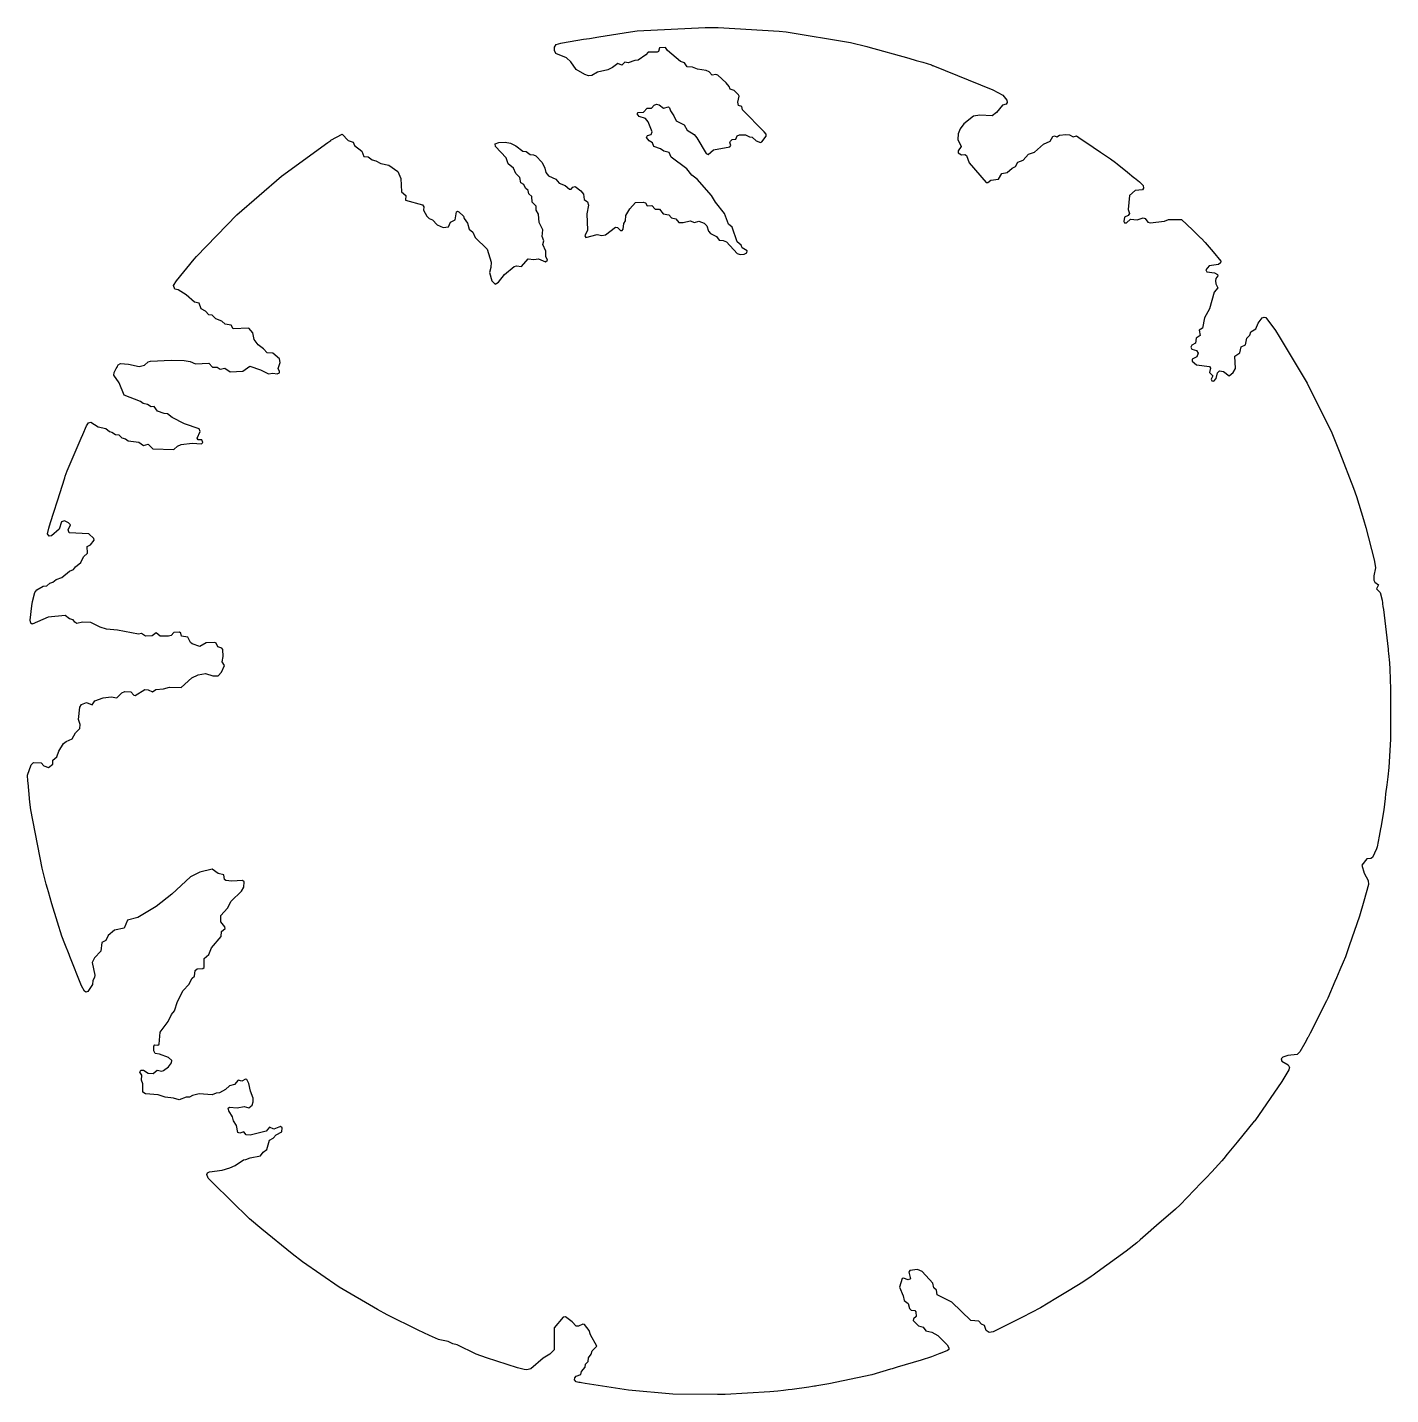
# Model space of a CAD drawing. Header units: millimetres. Extents: x 1 to 300, y 0 to 300.
import ezdxf

# ---------------------------------------------------------------- set-up
doc = ezdxf.new("R2010")
doc.units = ezdxf.units.MM
doc.layers.add('CUT', color=7, linetype='CONTINUOUS')

msp = doc.modelspace()

# ---------------------------------------------------------------- linework, layer by layer
at = {"layer": 'CUT'}
msp.add_lwpolyline([(6.2819, 178.2432), (6.9973, 178.8112), (8.3041, 179.2344), (9.9434, 180.6828), (10.8077, 181.0266), (11.2419, 181.6078), (12.4334, 182.5279), (13.0077, 183.7869), (13.8969, 184.6187), (13.8363, 186.0661), (14.5469, 186.4549), (15.3625, 187.4683), (15.2912, 187.8294), (14.1581, 188.8563), (9.8824, 189.0794), (9.6762, 189.7127), (10.1418, 190.8395), (9.7566, 191.253), (8.8617, 191.6582), (8.165, 191.4555), (7.6707, 189.8829), (5.9732, 188.4165), (5.4632, 188.3319), (5.111, 188.8647), (5.4336, 190.074), (5.8184, 191.3044), (6.5248, 193.5627), (7.3143, 196.0868), (8.8974, 201.1479), (9.0089, 201.4763), (9.4721, 202.6688), (11.441, 207.2947), (12.5177, 209.8244), (12.8534, 210.6129), (13.6833, 212.5629), (14.1048, 213.1892), (14.6595, 213.3511), (16.231, 212.3188), (17.9363, 211.9365), (18.6969, 211.2957), (19.2714, 211.1621), (20.0493, 210.667), (20.7935, 210.5754), (21.4068, 209.877), (22.2074, 209.6601), (22.791, 209.2296), (25.1312, 208.9743), (26.1941, 208.2091), (27.1845, 208.5161), (28.2447, 207.4719), (32.8688, 207.3195), (33.6093, 208.1072), (34.4496, 208.4482), (36.8629, 208.7166), (38.8775, 208.604), (39.2224, 208.8683), (39.0125, 209.4755), (38.2098, 209.4862), (37.99, 209.8181), (38.5842, 211.294), (38.3802, 211.8833), (35.197, 212.998), (32.5033, 214.3774), (31.4272, 215.1938), (30.704, 215.2258), (29.2537, 215.7708), (28.5502, 216.7373), (27.87, 216.7122), (27.081, 217.2255), (26.112, 217.4492), (25.5339, 217.9014), (21.9568, 219.2311), (20.8496, 222.0002), (19.688, 223.6658), (19.7398, 224.2652), (20.1873, 225.0813), (20.3823, 225.437), (20.469, 225.595), (20.6374, 225.9021), (21.1168, 226.1785), (22.9076, 226.0606), (25.2489, 225.5345), (26.4313, 225.8311), (27.2309, 226.5584), (27.7017, 226.7446), (32.2705, 226.9604), (35.0716, 226.8776), (36.4268, 226.6731), (37.6138, 226.1611), (40.5136, 226.2609), (41.3145, 225.3908), (42.3594, 225.3927), (43.0009, 224.9762), (44.0068, 225.2137), (45.1983, 224.357), (47.9543, 224.4961), (49.5338, 225.5993), (51.8283, 224.847), (53.6121, 223.9259), (54.5926, 224.0555), (55.4805, 223.925), (55.984, 224.1482), (56.037, 224.48), (55.7247, 225.0821), (56.1957, 226.4359), (56.0419, 227.2159), (54.5319, 228.473), (53.3301, 228.5454), (52.5294, 229.4582), (51.3695, 230.3065), (50.468, 231.4718), (50.1554, 232.9299), (49.3082, 233.9275), (45.8833, 233.8428), (45.3985, 234.5857), (44.1033, 234.8645), (43.3406, 235.5108), (42.0754, 235.9985), (41.2326, 236.7765), (40.5117, 236.8688), (39.7816, 237.6809), (38.8236, 238.1723), (38.396, 239.4559), (37.341, 239.6744), (35.5112, 241.2818), (33.8038, 242.3758), (33.0674, 242.5403), (32.7562, 243.3185), (33.4406, 244.3385), (37.3196, 249.1096), (37.7996, 249.6681), (46.6733, 258.8202), (56.4482, 267.2965), (66.6221, 274.7189), (67.2491, 275.1334), (67.2492, 275.1335), (67.2493, 275.1336), (67.252, 275.1352), (67.2921, 275.1595), (69.738, 276.4974), (71.0733, 275.0913), (72.207, 274.7508), (72.4863, 274.0076), (74.0657, 272.7607), (74.5224, 271.5775), (75.4975, 271.5176), (76.3284, 270.888), (77.1636, 270.6754), (78.2263, 270.1022), (79.999, 269.7242), (81.9661, 268.3447), (82.6539, 266.8098), (82.7485, 263.8798), (83.7126, 263.0626), (83.6343, 262.0482), (87.3669, 260.9861), (87.6598, 260.5545), (87.6458, 259.8305), (88.3053, 258.5207), (88.822, 258.0397), (89.5482, 257.7533), (90.6, 256.6258), (91.9133, 256.0644), (93.1229, 256.1732), (93.5498, 257.2237), (94.5493, 257.7509), (94.8537, 259.4863), (95.0704, 259.6129), (95.3416, 259.4963), (96.4155, 258.5202), (96.5149, 257.9934), (97.2521, 256.9672), (97.651, 255.6712), (98.4069, 255.0353), (98.9665, 253.8214), (101.6116, 251.3025), (102.4248, 248.4606), (102.3915, 247.2674), (102.0933, 246.1579), (102.6296, 244.3695), (103.296, 243.6065), (104.0799, 244.0535), (105.3708, 245.7566), (107.4791, 247.4774), (107.9827, 247.6609), (109.0763, 247.4679), (110.5376, 249.132), (111.8508, 249.0221), (112.8509, 249.1661), (114.3885, 248.4768), (114.7859, 248.8638), (114.4399, 249.6564), (114.4632, 250.8813), (113.8086, 252.284), (113.9745, 253.1452), (113.6442, 254.0854), (113.7602, 255.5144), (112.977, 257.116), (112.8592, 258.9328), (112.3056, 259.8638), (112.3012, 260.7317), (111.4195, 261.5615), (111.3801, 262.8167), (110.6863, 263.4096), (110.5589, 264.1865), (110.0051, 264.6656), (109.596, 265.4513), (108.9267, 265.8664), (108.74, 266.9895), (107.8868, 267.8993), (107.3869, 269.06), (106.2161, 269.9958), (105.7159, 271.3258), (103.3909, 273.781), (103.3496, 274.3612), (104.1629, 274.6857), (105.504, 274.7496), (106.6796, 274.5423), (107.8353, 273.9806), (109.3898, 272.8083), (110.1369, 272.6921), (110.9916, 272.049), (111.7512, 271.9922), (112.2327, 271.744), (113.6161, 270.2601), (114.2078, 269.0717), (114.4363, 268.0721), (115.0605, 267.4007), (116.6641, 266.6061), (117.3927, 265.7858), (118.6758, 265.2856), (119.6193, 264.4506), (119.9838, 264.4538), (120.4024, 264.8964), (120.8604, 265.0542), (122.1437, 264.0902), (122.6862, 263.3284), (122.8689, 262.1838), (123.5943, 261.6417), (123.8353, 260.9406), (123.4752, 259.0706), (123.5716, 255.4246), (123.0232, 254.2346), (123.2462, 253.868), (125.7443, 254.4794), (126.7332, 254.3009), (127.5243, 254.4234), (129.732, 256.106), (130.1794, 256.0127), (130.8047, 255.3706), (131.1755, 255.3763), (131.3936, 255.6833), (131.5758, 256.9076), (131.9383, 257.5062), (132.0027, 258.6544), (132.904, 260.1099), (134.1534, 261.4959), (135.8351, 261.6052), (136.3336, 261.4204), (136.6608, 260.7831), (137.6968, 260.8544), (138.4029, 260.0945), (139.384, 260.059), (140.2217, 259.0257), (141.4364, 258.8098), (142.0099, 258.1578), (142.9584, 257.9504), (143.6272, 257.1683), (144.6032, 257.1413), (146.1089, 257.5047), (147.0539, 257.155), (148.0213, 257.4144), (149.1756, 256.9908), (149.7877, 256.4078), (150.1252, 255.2436), (150.5639, 254.6862), (151.898, 254.0881), (152.491, 253.2625), (153.3663, 253.2013), (154.0609, 252.9063), (156.4079, 250.3493), (157.0831, 250.1299), (157.945, 250.1539), (158.5496, 250.4568), (158.6002, 250.9044), (157.5495, 251.5819), (157.2721, 252.1984), (156.4095, 252.892), (155.3454, 256.083), (154.5294, 256.7788), (153.6619, 259.1327), (151.6437, 261.5871), (150.7565, 263.0568), (147.6319, 266.6612), (146.4924, 267.5203), (145.3599, 268.8999), (141.9308, 271.4824), (141.4894, 272.4948), (140.3697, 272.8036), (139.622, 273.3279), (138.1311, 273.838), (137.8733, 274.597), (137.145, 275.023), (136.5214, 275.8153), (136.7169, 276.2375), (137.5537, 276.4743), (137.7429, 276.9923), (136.9085, 279.2484), (136.345, 279.9154), (134.933, 280.4015), (134.4761, 280.9776), (134.6927, 281.2553), (135.8709, 281.3294), (136.6459, 282.2373), (137.6329, 282.2039), (138.2278, 282.8768), (138.711, 283.061), (139.3325, 282.9683), (140.2295, 282.233), (141.3252, 282.4955), (141.6122, 282.2552), (141.7734, 281.6386), (142.5417, 280.5417), (143.0369, 279.4215), (144.8302, 278.567), (145.4888, 277.4131), (146.9941, 276.4075), (147.5861, 275.7376), (149.6501, 272.247), (150.0432, 272.0737), (151.2654, 273.0526), (154.8272, 273.7598), (155.0033, 274.0396), (154.8116, 274.6777), (154.9387, 275.0031), (155.3484, 275.3205), (156.104, 275.4223), (156.4368, 276.1207), (156.901, 276.3807), (158.2172, 276.361), (159.1373, 275.9145), (159.6953, 275.8661), (160.5865, 275.053), (161.5215, 274.7097), (161.8351, 274.8215), (162.7606, 276.0605), (162.7757, 276.4803), (162.3754, 277.035), (157.5988, 281.8452), (157.4292, 282.5645), (156.7303, 282.822), (156.5537, 283.5296), (156.845, 284.815), (156.7098, 285.1679), (155.7285, 286.0596), (154.9049, 286.364), (154.6524, 287.0024), (154.0264, 287.7884), (152.2152, 289.4543), (151.7168, 289.5883), (150.9461, 289.426), (150.304, 290.1481), (149.6552, 290.4846), (147.7249, 290.7543), (146.5954, 291.2303), (145.4514, 291.2858), (144.858, 292.1267), (143.9574, 292.4471), (141.1347, 294.8722), (140.6791, 295.4987), (139.407, 295.4423), (139.1484, 294.6386), (138.847, 294.4741), (136.9059, 294.5214), (136.3517, 293.8771), (134.6948, 292.7071), (133.9521, 292.6948), (132.4831, 292.1813), (131.7673, 292.3007), (131.1056, 291.6508), (130.2061, 291.9997), (129.0492, 291.1061), (128.0498, 290.6132), (125.7554, 290.0842), (124.5153, 289.4087), (123.7744, 289.3393), (122.9891, 289.5772), (121.1324, 290.6709), (119.9013, 292.4123), (118.9471, 293.2646), (116.667, 294.224), (116.3542, 294.8476), (116.3699, 295.6016), (116.7418, 296.1647), (117.7065, 296.4886), (118.0993, 296.5657), (122.738, 297.3176), (124.0339, 297.5276), (126.0638, 297.8566), (133.054, 298.9896), (134.4798, 299.1725), (149.3736, 299.9429), (152.2184, 299.8986), (165.6628, 299.1155), (167.1389, 298.9903), (181.2771, 296.5978), (184.8769, 295.763), (185.1036, 295.6986), (194.0636, 293.1547), (195.7022, 292.6895), (197.1847, 292.2686), (199.0353, 291.698), (199.0407, 291.6958), (199.2567, 291.6079), (199.372, 291.5609), (212.4776, 286.2274), (214.7363, 285.076), (215.5561, 283.933), (215.651, 283.4543), (215.4456, 283.1131), (214.6389, 282.8821), (213.2815, 281.2966), (212.348, 280.5323), (209.6467, 280.674), (208.2741, 280.468), (206.1783, 278.7547), (205.3726, 277.6517), (204.9018, 276.5633), (204.8216, 275.3417), (205.5284, 273.8059), (204.8853, 272.8915), (204.8985, 272.3937), (205.6176, 271.9479), (206.357, 272.0292), (206.6949, 271.8521), (207.3444, 270.2408), (211.0725, 265.8742), (211.4369, 265.8813), (212.1046, 266.3896), (213.7625, 266.6608), (214.4834, 267.8625), (215.644, 268.0843), (216.7243, 269.0741), (217.4685, 269.4259), (217.9852, 270.401), (219.1889, 270.8329), (220.367, 272.1085), (221.6535, 272.5759), (223.6184, 274.3285), (225.104, 274.9394), (225.6699, 276.0211), (226.0123, 276.1113), (226.5585, 275.9014), (227.1688, 276.3027), (228.5471, 276.4288), (229.2998, 276.3813), (230.1023, 275.9316), (230.8376, 276.1096), (231.3845, 275.792), (234.5094, 273.6724), (236.1415, 272.5654), (237.6634, 271.5331), (238.3522, 271.0659), (239.4434, 270.2933), (239.7912, 270.0272), (242.0262, 268.2101), (243.4727, 267.0341), (243.5668, 266.9576), (244.6577, 266.0707), (245.4959, 265.2727), (245.5674, 264.649), (245.342, 264.2709), (243.741, 264.1702), (242.508, 263.0875), (242.2073, 260.0016), (242.493, 259.0833), (242.2175, 258.6462), (241.3648, 258.2953), (241.2383, 257.3656), (241.3951, 257.0665), (241.8332, 257.0481), (242.6927, 257.8942), (244.1562, 257.6897), (245.4989, 258.135), (245.9109, 257.985), (246.4872, 257.1872), (247.0431, 257.0565), (250.1346, 257.3984), (251.049, 257.8038), (253.9326, 257.8189), (256.3318, 255.4933), (257.1297, 254.7198), (258.0936, 253.7854), (258.1821, 253.6997), (259.0684, 252.7691), (260.8458, 250.7203), (262.546, 248.6164), (262.4623, 248.3062), (262.0043, 247.9548), (259.9956, 247.6318), (259.2034, 246.7776), (259.4207, 246.2786), (261.1332, 246.0638), (261.8026, 245.7542), (261.8385, 245.4493), (261.4266, 244.8492), (261.3405, 244.3566), (261.4441, 243.6675), (261.8975, 242.8269), (261.0828, 241.8659), (260.0296, 238.1821), (258.9775, 236.1999), (258.5041, 233.9849), (257.7934, 233.5053), (257.9665, 232.377), (257.1098, 231.771), (256.9422, 230.6944), (256.1688, 230.2047), (255.9369, 229.7859), (256.1382, 229.3463), (257.2198, 229.0467), (257.5691, 228.4714), (257.2359, 227.6913), (256.2313, 227.1306), (256.2113, 226.7026), (257.1558, 225.908), (260.0385, 225.5309), (260.2589, 225.1482), (260.051, 224.2657), (260.7694, 223.5362), (260.4175, 222.7436), (260.5802, 222.3794), (260.9779, 222.3493), (261.5235, 222.8882), (261.8098, 224.1804), (262.2358, 224.5738), (263.0984, 224.4723), (264.3774, 223.468), (265.239, 224.199), (265.7521, 225.1211), (265.5681, 227.8326), (266.6951, 228.5222), (266.9553, 229.842), (267.909, 230.3099), (268.2049, 231.7424), (268.8576, 232.4346), (269.0753, 233.171), (270.1821, 233.7912), (270.7182, 235.0234), (271.5961, 236.1862), (272.0242, 236.3721), (272.3995, 236.2632), (274.4821, 233.41), (275.311, 232.127), (281.4891, 221.9197), (286.8822, 210.9959), (288.6442, 206.6443), (291.6588, 198.8753), (292.2916, 196.9999), (293.8564, 191.9502), (294.3548, 190.2657), (296.1738, 183.1327), (296.241, 182.7978), (296.4787, 181.3535), (296.1001, 179.6148), (296.107, 178.6436), (296.317, 178.2632), (297.0816, 177.669), (296.6398, 176.7536), (297.5053, 175.978), (297.8854, 174.2684), (297.9698, 173.6954), (297.9957, 173.5198), (298.0915, 172.8693), (298.1849, 172.2346), (299.2297, 163.563), (299.2531, 163.3105), (299.2633, 163.2008), (299.3166, 162.6257), (299.5116, 160.5236), (299.5922, 159.13), (299.7809, 154.7498), (299.7509, 143.821), (299.3634, 137.5982), (299.1538, 135.5412), (298.9353, 133.7908), (298.6835, 131.7731), (298.5634, 130.8104), (298.2478, 128.2818), (297.7956, 125.3063), (297.6981, 124.8024), (297.5646, 124.1124), (297.2521, 122.4976), (296.7979, 120.1506), (296.7066, 119.761), (295.766, 117.8242), (295.4648, 117.629), (294.524, 117.5478), (293.4944, 116.16), (293.947, 114.3751), (294.8816, 112.8217), (294.8845, 111.9253), (293.894, 108.2323), (292.9231, 104.9622), (290.6876, 98.442), (289.8412, 96.0616), (289.3551, 94.9111), (288.6324, 93.2036), (287.8817, 91.4299), (287.5526, 90.6523), (285.997, 86.9767), (285.7052, 86.3871), (282.1266, 79.3421), (281.8859, 78.8682), (281.6812, 78.4653), (281.6376, 78.3794), (280.9622, 77.1363), (279.8347, 75.2497), (279.2783, 74.614), (277.2293, 74.3879), (276.1479, 74.0511), (275.7808, 73.7102), (275.8862, 73.1686), (277.3222, 72.3557), (277.6226, 71.81), (277.4351, 71.2346), (275.9198, 68.699), (269.9498, 60.1072), (269.8655, 60.0015), (266.0855, 55.3831), (263.9261, 52.7449), (263.173, 51.8246), (262.7375, 51.2926), (260.5717, 48.8771), (259.305, 47.5751), (259.1143, 47.3791), (258.2034, 46.4428), (253.5737, 41.6843), (252.5488, 40.6677), (248.4184, 37.0909), (246.0106, 35.0058), (244.8583, 34.0079), (244.0755, 33.33), (241.7542, 31.5109), (235.417, 26.9046), (234.5193, 26.2521), (234.5029, 26.2402), (234.0797, 25.9326), (232.2677, 24.6798), (229.2302, 22.8467), (226.674, 21.3041), (226.3629, 21.1163), (222.9464, 19.0544), (219.0366, 17.0082), (212.5682, 13.8246), (211.7367, 13.6799), (211.0704, 14.0544), (210.7076, 15.1907), (210.0513, 15.4513), (209.4513, 16.1159), (207.6593, 16.2702), (203.4825, 20.3392), (200.3301, 21.8841), (200.1342, 22.9013), (199.529, 23.4247), (199.357, 24.4687), (196.973, 27.0215), (195.9871, 27.4761), (194.3239, 27.2776), (194.0836, 26.8847), (194.4456, 25.3891), (193.947, 25.2176), (192.9459, 25.5642), (192.6484, 25.4917), (192.0231, 23.5879), (192.833, 21.7125), (193.0308, 20.7024), (193.9506, 20.0383), (194.1906, 18.9362), (194.6272, 18.5466), (195.3939, 18.4698), (195.6327, 18.173), (195.6921, 17.1482), (195.1084, 16.6456), (195.0645, 16.2502), (196.2179, 15.1129), (197.2367, 14.8413), (197.8431, 14.0044), (199.1336, 13.7123), (200.4656, 12.962), (202.4888, 10.9164), (202.8857, 10.2927), (202.8408, 9.8933), (202.5408, 9.679), (200.9874, 9.0712), (200.9439, 9.0542), (200.845, 9.0155), (199.0867, 8.3276), (196.8185, 7.5912), (191.4945, 6.0229), (190.3906, 5.6977), (190.0341, 5.5927), (185.9549, 4.3911), (185.9296, 4.3843), (176.5213, 2.4152), (173.8644, 1.9381), (173.6067, 1.899), (173.4201, 1.8707), (172.9398, 1.7979), (172.1698, 1.6812), (168.5019, 1.1715), (167.6125, 1.0697), (167.0984, 1.0108), (166.5819, 0.9517), (165.3177, 0.807), (163.6038, 0.643), (153.7927, 0.0381), (152.0789, 0.015), (142.3366, 0.1487), (142.3163, 0.1493), (132.5935, 1.0194), (125.9237, 2.0066), (123.0784, 2.4722), (122.238, 2.6097), (121.9458, 2.6575), (121.6665, 2.7033), (121.0919, 2.8394), (120.758, 3.2321), (120.7801, 3.692), (121.1253, 4.0633), (122.1061, 4.4265), (122.2912, 5.1063), (123.0453, 6.0465), (123.153, 6.7274), (123.7672, 7.3172), (123.787, 8.0979), (124.4028, 8.8646), (124.6242, 9.6383), (125.6243, 10.6668), (124.2118, 13.1342), (123.9401, 14.1092), (122.9615, 15.4183), (122.5782, 15.4999), (121.6097, 15.0472), (121.1031, 15.0411), (120.1916, 16.0067), (118.7428, 17.06), (118.2775, 17.0439), (116.2728, 14.694), (116.2909, 9.882), (115.3479, 8.8636), (113.8484, 8.034), (111.1717, 5.6486), (110.2858, 5.4306), (109.6789, 5.5018), (108.2028, 5.9296), (101.4544, 8.093), (99.1912, 8.8825), (94.9943, 10.9634), (94.0328, 11.1491), (93.0153, 11.6705), (91.205, 12.0368), (90.9274, 12.1441), (88.9153, 12.9593), (86.4735, 14.1378), (79.6538, 17.4971), (77.4829, 18.6847), (69.1393, 23.5963), (61.0914, 29.1556), (58.7846, 30.9007), (52.1709, 36.3138), (49.4626, 38.6105), (41.3743, 46.4798), (40.4034, 47.5211), (40.0708, 48.2879), (40.2344, 48.6989), (40.696, 48.9187), (43.4719, 49.235), (45.1065, 49.758), (46.2875, 50.2878), (48.1335, 51.5365), (48.6496, 51.5631), (49.5889, 51.9923), (51.8702, 52.3807), (52.4254, 53.2035), (53.2594, 53.7811), (53.7987, 55.8546), (54.6641, 56.2502), (55.2626, 56.9844), (56.5323, 57.6991), (56.6338, 58.5218), (56.2629, 58.8083), (54.7548, 58.2503), (53.7901, 58.6593), (53.0799, 57.8284), (49.62, 56.9544), (48.7351, 56.994), (48.1614, 57.7016), (47.3137, 57.3583), (46.8569, 57.4877), (46.5669, 59.0746), (45.9226, 60.0537), (45.7378, 60.9235), (44.9203, 62.2564), (44.7736, 62.8511), (45.0306, 63.0669), (46.7258, 62.9507), (48.2861, 63.2334), (49.3278, 62.9309), (49.9873, 63.5306), (50.2638, 64.2732), (50.2782, 65.0314), (49.6788, 66.5695), (49.3088, 68.243), (48.8598, 69.1482), (48.5318, 69.206), (47.7871, 68.8084), (46.9182, 68.9948), (46.1385, 68.0173), (45.0795, 67.7843), (44.2012, 66.9243), (42.8361, 66.2004), (42.0906, 66.1337), (41.2739, 65.7878), (38.4289, 65.9657), (36.9168, 65.623), (36.2957, 65.2735), (35.5768, 65.2941), (34.0271, 64.6933), (32.7856, 65.0622), (30.9473, 65.2995), (29.4222, 65.8016), (26.6077, 65.9866), (26.063, 66.3937), (26.0049, 68.2264), (25.7782, 68.9807), (25.8537, 70.1167), (25.4147, 70.7539), (25.5721, 71.1711), (26.1979, 71.1867), (27.1836, 70.5041), (28.3185, 70.4837), (29.1992, 71.2095), (30.1934, 70.9883), (30.6021, 71.0934), (31.6585, 71.8968), (32.3339, 72.7711), (32.393, 73.2949), (31.6441, 74.0035), (29.7118, 74.7185), (28.7538, 74.8684), (28.4518, 75.4185), (28.4479, 76.4767), (28.6661, 76.7202), (29.3418, 76.6798), (29.6173, 76.865), (29.8132, 79.5579), (31.6075, 81.8697), (32.3505, 83.4199), (32.9833, 84.175), (33.6519, 86.2252), (34.8591, 88.686), (36.1034, 89.9984), (36.8682, 91.343), (37.4057, 91.8112), (37.4929, 93.0508), (37.9522, 93.4164), (39.1911, 93.4886), (39.4661, 93.6813), (39.4657, 95.6766), (40.4877, 96.545), (41.0928, 97.9945), (43.2228, 100.5481), (43.2924, 101.584), (44.0659, 102.277), (44.0281, 102.5996), (43.1668, 103.7198), (43.1777, 105.1424), (44.5804, 106.7395), (45.4233, 108.2707), (47.6887, 110.4369), (48.1669, 111.3721), (48.2421, 112.5301), (47.8989, 112.79), (45.5631, 112.6645), (44.2108, 112.8002), (43.9808, 113.0474), (43.7962, 114.0514), (42.5499, 114.3109), (41.2133, 115.3073), (38.525, 114.6566), (36.4765, 113.5683), (32.3922, 109.8019), (28.9272, 107.0901), (24.9163, 104.6764), (22.6961, 104.08), (21.9628, 102.3284), (19.8586, 101.9162), (18.4261, 100.7501), (17.9103, 99.6541), (17.0305, 99.2117), (16.836, 97.3069), (15.4678, 95.8003), (14.9133, 94.8226), (15.5237, 92.064), (15.4624, 91.5423), (15.0676, 90.8886), (14.9872, 89.9513), (14.0056, 88.478), (13.5691, 88.314), (13.2098, 88.5443), (12.5536, 89.6778), (10.0338, 96.1182), (9.8512, 96.5849), (8.9333, 98.931), (8.2818, 100.596), (7.2956, 103.6528), (6.1044, 107.6978), (5.3447, 110.2773), (5.1138, 111.0615), (4.8471, 111.967), (3.956, 115.519), (1.4381, 128.3353), (1.2492, 130.0154), (1.015, 132.5355), (0.8594, 134.2091), (0.8221, 134.6106), (0.703, 135.8924), (1.5223, 138.1641), (2.036, 138.7143), (3.7318, 138.5959), (4.3313, 137.9632), (5.3644, 137.5703), (6.2845, 138.2905), (6.2905, 139.22), (7.1852, 139.9119), (7.6168, 141.1572), (8.6646, 142.8863), (9.2253, 143.3135), (10.5004, 143.842), (11.2906, 145.1864), (12.227, 146.1241), (12.2714, 147.0404), (11.9187, 148.1219), (12.2059, 150.822), (12.6101, 151.3958), (13.6967, 151.8278), (14.9487, 151.3273), (15.5385, 152.2363), (17.3058, 152.8385), (19.0736, 153.0558), (20.3712, 152.8715), (21.4648, 153.9954), (22.1178, 154.2459), (23.4291, 154.176), (24.0476, 153.4424), (24.3266, 153.3535), (26.4977, 154.6964), (27.2288, 154.6292), (28.1258, 154.2173), (28.9209, 154.6925), (30.5737, 154.8348), (31.9215, 155.1942), (34.469, 155.1572), (36.7771, 157.242), (38.2062, 157.9011), (39.8107, 158.1688), (41.4218, 157.6568), (42.5573, 157.659), (43.3088, 158.4793), (43.9228, 159.9795), (43.4586, 160.7627), (43.6572, 161.9334), (43.577, 163.441), (43.341, 163.7512), (42.4741, 164.0692), (42.1285, 164.8283), (41.8656, 165.0142), (39.9278, 164.9009), (38.5237, 164.1593), (36.8328, 164.7213), (36.4774, 165.0215), (35.9431, 166.2008), (34.5371, 166.3848), (34.3873, 167.0836), (34.1179, 167.2876), (32.825, 167.2349), (32.288, 166.5532), (31.6894, 166.3696), (29.8646, 166.3741), (28.9371, 167.0975), (28.1195, 166.4523), (26.6119, 166.4152), (25.7781, 166.9704), (25.1202, 166.8154), (20.4716, 167.7109), (18.0536, 167.9033), (16.6941, 168.3509), (14.6195, 169.3772), (12.7728, 169.4716), (11.5451, 169.1985), (11.1111, 169.4368), (10.7471, 169.9709), (9.9326, 170.2112), (8.9829, 170.9598), (5.242, 170.5682), (1.761, 169.0357), (1.4747, 169.2343), (1.3258, 169.8757), (1.6644, 173.0679), (1.8594, 174.0137), (2.3757, 175.9939), (2.781, 176.5479), (4.188, 177.3641), (4.9899, 177.4372), (5.6099, 178.0095)], close=True, dxfattribs=at)

doc.saveas('drawing.dxf')
